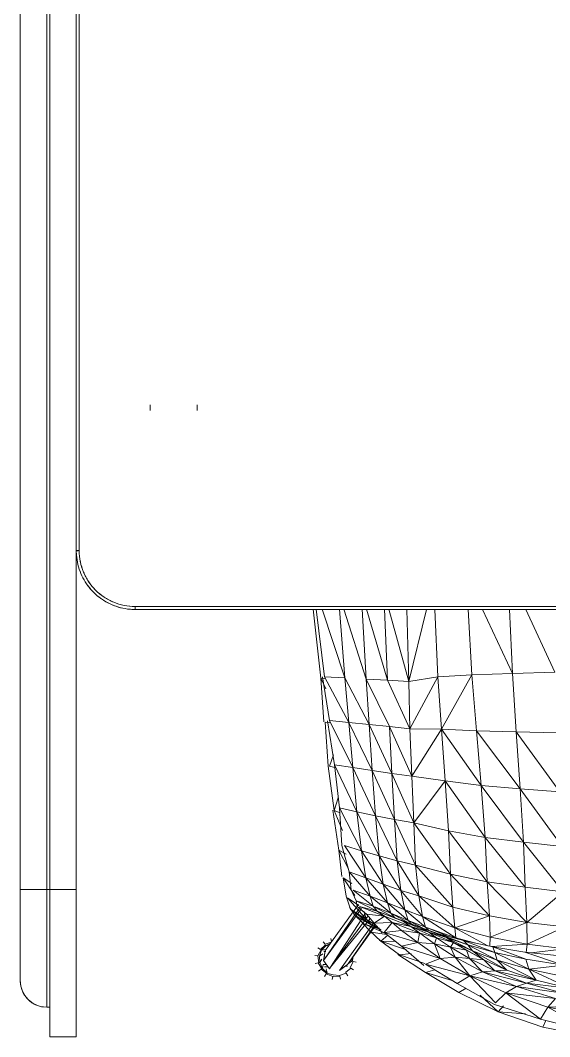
# Model space of a CAD drawing. Header units: millimetres. Extents: x 155927 to 295199, y -4084 to 97293.
# Drawn here: x 199745 to 200105, y 24502 to 25192 of the extents above; entities that cross this region are included whole.
import ezdxf

# ---------------------------------------------------------------- set-up
doc = ezdxf.new("R2010")
doc.units = ezdxf.units.MM
doc.header["$MEASUREMENT"] = 0
doc.layers.get('0').update_dxf_attribs({"linetype": 'CONTINUOUS'})
doc.layers.add('G-IMPT', color=8, linetype='CONTINUOUS', lineweight=9)

# ---------------------------------------------------------------- blocks, each defined once
blk = doc.blocks.new('OLA high stool - Kin high stool_dwg_KIN602 - GLIDES-V487-Level 2')
at = {"layer": 'G-IMPT'}
for p, q in [((-8.01, -7.636), (-8.025, -7.558)), ((-8.322, -7.828), (-8.389, -7.783)), ((-8.322, -7.828), (-8.38, -8.002)), ((-8.185, -7.701), (-8.306, -7.84)), ((-8.185, -7.701), (-8.229, -7.634)), ((-8.01, -7.636), (-8.175, -7.718)), ((-8.133, -7.86), (-8.13, -7.788)), ((-8.13, -7.788), (-8.122, -7.846)), ((-8.004, -7.676), (-8.062, -7.763)), ((-7.893, -7.648), (-8.007, -7.656)), ((-8.004, -7.676), (-7.936, -7.679)), ((-8.4, -7.998), (-8.48, -7.981)), ((-8.4, -7.998), (-8.407, -8.184)), ((-8.38, -8.002), (-8.367, -8.178)), ((-8.488, -8.199), (-8.407, -8.184)), ((-8.342, -8.359), (-8.413, -8.404)), ((-8.407, -8.184), (-8.342, -8.359)), ((-8.325, -8.349), (-8.367, -8.178)), ((-8.325, -8.349), (-8.215, -8.496)), ((-8.308, -8.338), (-8.203, -8.357)), ((-8.308, -8.338), (-8.192, -8.463)), ((-8.153, -8.41), (-8.15, -8.309)), ((-8.087, -8.441), (-8.088, -8.354)), ((-7.738, -8.426), (-7.744, -8.372)), ((-7.705, -8.482), (-7.58, -8.365)), ((-7.705, -8.482), (-7.684, -8.376)), ((-7.705, -8.482), (-7.684, -8.376)), ((-7.684, -8.516), (-7.564, -8.377)), ((-7.58, -8.365), (-7.593, -8.299)), ((-7.58, -8.365), (-7.593, -8.299)), ((-7.58, -8.365), (-7.528, -8.251)), ((-7.547, -8.389), (-7.493, -8.226)), ((-7.547, -8.389), (-7.483, -8.439)), ((-7.47, -8.219), (-7.392, -8.24)), ((-8.215, -8.496), (-8.264, -8.564)), ((-8.203, -8.48), (-8.046, -8.574)), ((-8.192, -8.463), (-8.087, -8.441)), ((-8.192, -8.463), (-8.087, -8.441)), ((-8.192, -8.463), (-8.036, -8.535)), ((-8.046, -8.574), (-8.066, -8.655)), ((-8.041, -8.554), (-7.859, -8.581)), ((-8.036, -8.535), (-7.948, -8.474)), ((-8.036, -8.535), (-7.948, -8.474)), ((-8.036, -8.535), (-7.866, -8.541)), ((-7.866, -8.541), (-7.806, -8.451)), ((-7.866, -8.541), (-7.806, -8.451)), ((-7.866, -8.541), (-7.705, -8.482)), ((-7.859, -8.581), (-7.695, -8.499)), ((-7.859, -8.581), (-7.848, -8.663)), ((-7.684, -8.516), (-7.643, -8.587))]:
    blk.add_line(p, q, dxfattribs=at)
blk = doc.blocks.new('OLA high stool - Kin high stool_dwg_KIN602 - FRAME-V488-Level 2')
at = {"layer": 'G-IMPT'}
for p, q in [((0.191, 0.669), (1.174, 1.373)), ((0.191, 0.669), (1.205, 1.373)), ((0, 0.425), (1.269, 1.344)), ((1.391, 1.242), (0.082, 0.184)), ((0.082, 0.184), (1.455, 1.188)), ((1.531, 1.122), (0.082, 0.184)), ((0.302, 0.026), (1.651, 1.013)), ((0.302, 0.026), (1.689, 0.978)), ((0.566, 0.068), (1.757, 0.931)), ((0, 0.425), (0.155, 0.643)), ((0.156, 0.64), (0.031, 0.465)), ((0.191, 0.669), (0.155, 0.643)), ((0.082, 0.184), (0.046, 0.158)), ((0.046, 0.158), (0.266, 0)), ((0.266, 0), (0.53, 0.043)), ((0.266, 0), (0.302, 0.026)), ((0.529, 0.044), (0.272, 0.004)), ((0.566, 0.068), (0.53, 0.043))]:
    blk.add_line(p, q, dxfattribs=at)
blk = doc.blocks.new('OLA high stool - Kin high stool_dwg_KIN602 - SHELL-V495-Level 2')
at = {"layer": 'G-IMPT'}
for p, q in [((-9.228, -2.432), (-9.447, -1.28)), ((-9.179, -1.159), (-9.228, -2.432)), ((-9.761, -2.567), (-9.994, -1.391)), ((-9.554, -2.632), (-9.859, -1.407)), ((-9.228, -2.432), (-9.807, -1.398)), ((-8.509, -2.746), (-8.727, -1.831)), ((-8.727, -1.831), (-8.584, -3.006)), ((-8.217, -2.942), (-8.727, -1.831)), ((-8.851, -2.028), (-8.584, -3.006)), ((-8.851, -2.028), (-8.675, -3.27)), ((-8.418, -1.967), (-8.217, -2.942)), ((-8.217, -2.942), (-8.107, -2.015)), ((-7.948, -3.023), (-8.107, -2.015)), ((-7.755, -3.048), (-8.107, -2.015)), ((-7.755, -3.048), (-7.864, -2.026)), ((-7.666, -1.978), (-7.773, -2.877)), ((-7.666, -1.978), (-7.542, -2.989)), ((-7.086, -1.982), (-7.542, -2.989)), ((-7.086, -1.982), (-6.965, -2.996)), ((-6.965, -2.996), (-6.148, -2.021)), ((-6.024, -3.041), (-6.148, -2.021)), ((-4.821, -3.087), (-6.148, -2.021)), ((-3.394, -3.173), (-4.935, -2.053)), ((-4.935, -2.053), (-4.821, -3.087)), ((-1.867, -3.277), (-3.471, -2.11)), ((-3.471, -2.11), (-3.394, -3.173)), ((-9.554, -2.632), (-9.228, -2.432)), ((-8.996, -2.227), (-9.228, -2.432)), ((-9.228, -2.432), (-8.843, -3.556)), ((-8.996, -2.227), (-8.675, -3.27)), ((-8.996, -2.227), (-8.843, -3.556)), ((-1.894, -2.177), (-1.867, -3.277)), ((-0.279, -2.244), (-0.307, -3.381)), ((1.403, -3.026), (-0.279, -2.244)), ((-9.584, -2.486), (-9.761, -2.567)), ((-9.351, -3.765), (-9.761, -2.567)), ((-8.843, -3.556), (-9.554, -2.632)), ((-9.161, -3.857), (-9.554, -2.632)), ((-8.509, -2.746), (-8.584, -3.006)), ((-7.973, -3.786), (-8.509, -2.746)), ((-8.509, -2.746), (-8.242, -3.532)), ((-8.217, -2.942), (-8.509, -2.746)), ((-8.509, -2.746), (-8.261, -3.855)), ((-8.217, -2.942), (-7.948, -3.023)), ((-7.973, -3.786), (-8.217, -2.942)), ((-7.767, -3.85), (-8.217, -2.942)), ((-9.406, -3.035), (-9.351, -3.765)), ((-8.675, -3.27), (-8.584, -3.006)), ((-8.584, -3.006), (-8.261, -3.855)), ((-8.584, -3.006), (-8.288, -4.181)), ((-7.616, -3.908), (-7.948, -3.023)), ((-7.948, -3.023), (-7.767, -3.85)), ((-7.542, -2.989), (-7.766, -3.016)), ((-7.616, -3.908), (-7.755, -3.048)), ((-7.542, -2.989), (-7.611, -3.933)), ((-7.542, -2.989), (-7.356, -3.974)), ((-6.965, -2.996), (-7.542, -2.989)), ((-6.965, -2.996), (-7.356, -3.974)), ((-5.876, -4.055), (-6.965, -2.996)), ((-6.965, -2.996), (-6.789, -3.996)), ((-6.024, -3.041), (-6.965, -2.996)), ((-5.876, -4.055), (-6.024, -3.041)), ((-6.024, -3.041), (-4.821, -3.087)), ((-4.691, -4.11), (-6.024, -3.041)), ((-3.306, -4.215), (-4.821, -3.087)), ((-4.821, -3.087), (-4.691, -4.11)), ((-3.394, -3.173), (-4.821, -3.087)), ((-1.84, -4.34), (-3.394, -3.173)), ((-3.394, -3.173), (-3.306, -4.215)), ((-1.867, -3.277), (-3.394, -3.173)), ((-8.843, -3.556), (-8.675, -3.27)), ((-8.675, -3.27), (-8.288, -4.181)), ((-8.675, -3.27), (-8.392, -4.523)), ((-1.84, -4.34), (-1.867, -3.277)), ((-1.867, -3.277), (-0.307, -3.381)), ((-0.307, -3.381), (-0.351, -4.465)), ((-0.307, -3.381), (1.403, -3.459)), ((1.403, -4.185), (-0.307, -3.381)), ((-9.192, -3.616), (-9.351, -3.765)), ((-9.351, -3.765), (-8.835, -4.811)), ((-9.351, -3.765), (-8.906, -4.247)), ((-9.111, -3.837), (-8.843, -3.556)), ((-8.843, -3.556), (-8.392, -4.523)), ((-8.261, -3.855), (-8.242, -3.532)), ((-8.242, -3.532), (-7.973, -3.786)), ((-7.965, -4.146), (-8.242, -3.532)), ((-7.723, -4.452), (-8.242, -3.532)), ((-7.723, -4.452), (-7.973, -3.786)), ((-7.973, -3.786), (-7.767, -3.85)), ((-7.56, -4.571), (-7.973, -3.786)), ((-9.161, -3.857), (-8.6, -4.857)), ((-8.392, -4.523), (-9.111, -3.837)), ((-8.261, -3.855), (-8.288, -4.181)), ((-8.261, -3.855), (-7.965, -4.146)), ((-8.261, -3.855), (-7.928, -4.528)), ((-7.767, -3.85), (-7.616, -3.908)), ((-7.56, -4.571), (-7.767, -3.85)), ((-7.446, -4.693), (-7.767, -3.85)), ((-7.446, -4.693), (-7.616, -3.908)), ((-7.599, -3.989), (-7.356, -3.974)), ((-7.107, -4.917), (-7.588, -4.04)), ((-7.356, -3.974), (-6.789, -3.996)), ((-7.356, -3.974), (-7.107, -4.917)), ((-6.789, -3.996), (-7.107, -4.917)), ((-6.789, -3.996), (-5.876, -4.055)), ((-6.553, -4.971), (-6.789, -3.996)), ((-5.677, -5.041), (-6.789, -3.996)), ((-5.876, -4.055), (-4.691, -4.11)), ((-4.514, -5.093), (-5.876, -4.055)), ((-5.876, -4.055), (-5.677, -5.041)), ((-8.288, -4.181), (-8.392, -4.523)), ((-8.288, -4.181), (-7.928, -4.528)), ((-8.288, -4.181), (-7.891, -4.911)), ((-7.928, -4.528), (-7.965, -4.146)), ((-7.965, -4.146), (-7.723, -4.452)), ((-7.708, -4.611), (-7.965, -4.146)), ((-7.498, -4.96), (-7.965, -4.146)), ((-4.691, -4.11), (-3.306, -4.215)), ((-3.184, -5.181), (-4.691, -4.11)), ((-4.691, -4.11), (-4.514, -5.093)), ((-3.306, -4.215), (-1.84, -4.34)), ((-3.184, -5.181), (-3.306, -4.215)), ((-1.796, -5.28), (-3.306, -4.215)), ((-1.84, -4.34), (-0.351, -4.465)), ((-1.84, -4.34), (-1.796, -5.28)), ((-8.392, -4.523), (-8.6, -4.857)), ((-8.392, -4.523), (-7.891, -4.911)), ((-8.392, -4.523), (-7.926, -5.311)), ((-8.078, -5.701), (-8.392, -4.523)), ((-7.891, -4.911), (-7.928, -4.528)), ((-7.623, -5.036), (-7.928, -4.528)), ((-7.928, -4.528), (-7.708, -4.611)), ((-7.723, -4.452), (-7.56, -4.571)), ((-7.498, -4.96), (-7.723, -4.452)), ((-7.365, -5.145), (-7.723, -4.452)), ((-7.623, -5.036), (-7.708, -4.611)), ((-7.498, -4.96), (-7.708, -4.611)), ((-7.365, -5.145), (-7.56, -4.571)), ((-7.265, -5.354), (-7.56, -4.571)), ((-7.446, -4.693), (-7.56, -4.571)), ((-7.379, -4.891), (-7.518, -4.358)), ((-7.379, -4.891), (-7.473, -4.568)), ((-0.351, -4.465), (-1.796, -5.28)), ((-0.351, -4.465), (-0.398, -5.372)), ((1.403, -4.564), (-0.351, -4.465)), ((-8.835, -4.811), (-8.72, -4.618)), ((-8.835, -4.811), (-8.303, -5.701)), ((-8.6, -4.857), (-8.078, -5.701)), ((-7.265, -5.354), (-7.446, -4.693)), ((-8.515, -4.995), (-8.303, -5.701)), ((-7.926, -5.311), (-7.891, -4.911)), ((-7.533, -5.461), (-7.891, -4.911)), ((-7.891, -4.911), (-7.623, -5.036)), ((-7.623, -5.036), (-7.498, -4.96)), ((-7.533, -5.461), (-7.623, -5.036)), ((-7.623, -5.036), (-7.377, -5.411)), ((-7.377, -5.411), (-7.498, -4.96)), ((-7.498, -4.96), (-7.365, -5.145)), ((-7.498, -4.96), (-7.222, -5.62)), ((-7.092, -5.701), (-7.379, -4.891)), ((-6.802, -5.788), (-7.379, -4.891)), ((-7.107, -4.917), (-7.379, -4.891)), ((-7.365, -5.145), (-7.265, -5.354)), ((-7.104, -5.833), (-7.365, -5.145)), ((-7.365, -5.145), (-7.222, -5.62)), ((-7.092, -5.701), (-7.327, -5.127)), ((-6.802, -5.788), (-7.107, -4.917)), ((-6.258, -5.888), (-7.107, -4.917)), ((-6.553, -4.971), (-7.107, -4.917)), ((-5.433, -5.973), (-6.553, -4.971)), ((-6.553, -4.971), (-6.258, -5.888)), ((-5.677, -5.041), (-6.553, -4.971)), ((-5.433, -5.973), (-5.677, -5.041)), ((-5.677, -5.041), (-4.514, -5.093)), ((-4.306, -6.017), (-5.677, -5.041)), ((-4.514, -5.093), (-3.184, -5.181)), ((-4.514, -5.093), (-4.306, -6.017)), ((-8.078, -5.701), (-7.926, -5.311)), ((-7.926, -5.311), (-7.533, -5.461)), ((-7.926, -5.311), (-7.504, -5.91)), ((-7.602, -6.35), (-7.926, -5.311)), ((-7.533, -5.461), (-7.377, -5.411)), ((-7.222, -5.62), (-7.377, -5.411)), ((-7.377, -5.411), (-7.071, -6.094)), ((-7.377, -5.411), (-7.248, -5.861)), ((-7.104, -5.833), (-7.265, -5.354)), ((-3.184, -5.181), (-4.306, -6.017)), ((-3.184, -5.181), (-3.057, -6.07)), ((-1.796, -5.28), (-3.184, -5.181)), ((-1.796, -5.28), (-3.057, -6.07)), ((-1.786, -6.121), (-1.796, -5.28)), ((-0.398, -5.372), (-1.796, -5.28)), ((-0.398, -5.372), (-1.786, -6.121)), ((-0.398, -5.372), (-0.525, -6.154)), ((1.403, -5.456), (-0.398, -5.372)), ((-8.303, -5.701), (-8.228, -5.458)), ((-8.303, -5.701), (-7.822, -6.442)), ((-7.504, -5.91), (-7.533, -5.461)), ((-7.248, -5.861), (-7.533, -5.461)), ((-7.071, -6.094), (-7.222, -5.62)), ((-7.104, -5.833), (-7.222, -5.62)), ((-7.222, -5.62), (-6.931, -6.309)), ((-7.092, -5.701), (-7.178, -5.612)), ((-6.913, -6.172), (-7.092, -5.701)), ((-7.092, -5.701), (-6.802, -5.788)), ((-6.632, -6.261), (-7.092, -5.701)), ((1.403, -5.682), (-0.525, -6.154)), ((-7.602, -6.35), (-8.113, -5.749)), ((-8.065, -5.719), (-7.829, -6.402)), ((-7.504, -5.91), (-7.602, -6.35)), ((-7.504, -5.91), (-7.256, -5.863)), ((-7.23, -6.813), (-7.504, -5.91)), ((-7.176, -6.343), (-7.504, -5.91)), ((-7.176, -6.343), (-7.248, -5.861)), ((-7.248, -5.861), (-7.071, -6.094)), ((-7.248, -5.861), (-6.969, -6.594)), ((-6.913, -6.172), (-7.141, -5.721)), ((-6.931, -6.309), (-7.104, -5.833)), ((-6.839, -6.521), (-7.104, -5.833)), ((-6.632, -6.261), (-6.802, -5.788)), ((-6.802, -5.788), (-6.258, -5.888)), ((-6.107, -6.368), (-6.802, -5.788)), ((-6.258, -5.888), (-5.433, -5.973)), ((-5.315, -6.465), (-6.258, -5.888)), ((-6.258, -5.888), (-6.107, -6.368)), ((-5.433, -5.973), (-4.306, -6.017)), ((-5.315, -6.465), (-5.433, -5.973)), ((-4.213, -6.533), (-5.433, -5.973)), ((-7.791, -6.092), (-7.829, -6.402)), ((-7.701, -6.215), (-7.461, -6.9)), ((-6.969, -6.594), (-7.071, -6.094)), ((-7.071, -6.094), (-6.931, -6.309)), ((-6.793, -6.801), (-7.071, -6.094)), ((-7.019, -6.067), (-6.913, -6.172)), ((-6.714, -6.635), (-7.004, -6.109)), ((-6.714, -6.635), (-6.913, -6.172)), ((-6.913, -6.172), (-6.632, -6.261)), ((-6.444, -6.724), (-6.913, -6.172)), ((-2.981, -6.602), (-4.306, -6.017)), ((-4.306, -6.017), (-4.213, -6.533)), ((-3.057, -6.07), (-4.306, -6.017)), ((-1.731, -6.668), (-3.057, -6.07)), ((-3.057, -6.07), (-2.981, -6.602)), ((-1.786, -6.121), (-3.057, -6.07)), ((-1.731, -6.668), (-1.786, -6.121)), ((-0.525, -6.154), (-1.786, -6.121)), ((-1.786, -6.121), (-0.493, -6.722)), ((-0.525, -6.154), (1.403, -6.204)), ((1.404, -6.684), (-0.525, -6.154)), ((-0.525, -6.154), (-0.493, -6.722)), ((-7.435, -6.933), (-7.829, -6.402)), ((-7.23, -6.813), (-7.602, -6.35)), ((-7.461, -6.9), (-7.47, -6.514)), ((-7.23, -6.813), (-7.176, -6.343)), ((-6.969, -6.594), (-7.176, -6.343)), ((-6.839, -6.521), (-6.952, -6.25)), ((-6.662, -7.001), (-6.931, -6.309)), ((-6.839, -6.521), (-6.931, -6.309)), ((-6.444, -6.724), (-6.632, -6.261)), ((-6.632, -6.261), (-6.107, -6.368)), ((-5.94, -6.838), (-6.632, -6.261)), ((-5.185, -6.947), (-6.107, -6.368)), ((-6.107, -6.368), (-5.94, -6.838)), ((-5.315, -6.465), (-6.107, -6.368)), ((-5.185, -6.947), (-5.315, -6.465)), ((-5.315, -6.465), (-4.213, -6.533)), ((-4.111, -7.04), (-5.315, -6.465)), ((-7.461, -6.9), (-7.309, -6.714)), ((-7.287, -6.741), (-7.228, -7.164)), ((-7.256, -6.78), (-7.002, -7.356)), ((-6.969, -6.594), (-7.23, -6.813)), ((-6.985, -7.081), (-6.969, -6.594)), ((-6.793, -6.801), (-6.969, -6.594)), ((-6.662, -7.001), (-6.839, -6.521)), ((-6.839, -6.521), (-6.714, -6.635)), ((-6.554, -7.058), (-6.839, -6.521)), ((-6.259, -7.187), (-6.714, -6.635)), ((-6.714, -6.635), (-6.547, -7.058)), ((-6.444, -6.724), (-6.714, -6.635)), ((-6.259, -7.187), (-6.444, -6.724)), ((-5.769, -7.303), (-6.444, -6.724)), ((-5.94, -6.838), (-6.444, -6.724)), ((-2.904, -7.127), (-4.213, -6.533)), ((-4.213, -6.533), (-4.111, -7.04)), ((-2.981, -6.602), (-4.213, -6.533)), ((-2.981, -6.602), (-1.731, -6.668)), ((-1.677, -7.211), (-2.981, -6.602)), ((-2.981, -6.602), (-2.904, -7.127)), ((-1.677, -7.211), (-1.731, -6.668)), ((-0.461, -7.289), (-1.731, -6.668)), ((1.404, -7.281), (-0.493, -6.722)), ((-0.493, -6.722), (-0.461, -7.289)), ((1.404, -6.8), (-0.493, -6.722)), ((-7.461, -6.9), (-7.191, -7.198)), ((-7.013, -7.058), (-7.247, -6.867)), ((-7.028, -7.157), (-7.161, -6.888)), ((-7.15, -6.902), (-7.002, -7.356)), ((-7.15, -6.902), (-6.783, -7.59)), ((-7.15, -6.902), (-7.028, -7.157)), ((-7.12, -6.933), (-7.073, -7.046)), ((-7.072, -6.985), (-6.884, -7.283)), ((-6.793, -6.801), (-6.985, -7.081)), ((-6.741, -7.285), (-6.793, -6.801)), ((-6.538, -7.471), (-6.793, -6.801)), ((-6.662, -7.001), (-6.793, -6.801)), ((-6.538, -7.471), (-6.662, -7.001)), ((-6.386, -7.561), (-6.662, -7.001)), ((-6.529, -7.104), (-6.662, -7.001)), ((-5.047, -7.421), (-5.94, -6.838)), ((-5.94, -6.838), (-5.769, -7.303)), ((-5.185, -6.947), (-5.94, -6.838)), ((-5.047, -7.421), (-5.185, -6.947)), ((-4.005, -7.539), (-5.185, -6.947)), ((-4.111, -7.04), (-5.185, -6.947)), ((-2.824, -7.646), (-4.111, -7.04)), ((-4.111, -7.04), (-4.005, -7.539)), ((-2.904, -7.127), (-4.111, -7.04)), ((-6.962, -7.409), (-7.228, -7.164)), ((-7.028, -7.157), (-6.783, -7.59)), ((-6.884, -7.283), (-7.002, -7.179)), ((-6.884, -7.283), (-7.001, -7.063)), ((-6.741, -7.285), (-6.985, -7.081)), ((-6.981, -7.219), (-6.612, -7.712)), ((-6.612, -7.712), (-6.884, -7.283)), ((-6.884, -7.283), (-6.308, -7.795)), ((-6.884, -7.283), (-6.668, -7.352)), ((-6.54, -7.529), (-6.741, -7.285)), ((-6.386, -7.561), (-6.529, -7.104)), ((-6.103, -7.637), (-6.529, -7.104)), ((-6.259, -7.187), (-6.529, -7.104)), ((-6.103, -7.637), (-6.259, -7.187)), ((-5.61, -7.748), (-6.259, -7.187)), ((-5.769, -7.303), (-6.259, -7.187)), ((-4.91, -7.869), (-5.769, -7.303)), ((-5.769, -7.303), (-5.61, -7.748)), ((-5.047, -7.421), (-5.769, -7.303)), ((-1.622, -7.753), (-2.904, -7.127)), ((-2.904, -7.127), (-2.824, -7.646)), ((-1.677, -7.211), (-2.904, -7.127)), ((-0.428, -7.859), (-1.677, -7.211)), ((-1.677, -7.211), (-1.622, -7.753)), ((-0.461, -7.289), (-1.677, -7.211)), ((1.404, -7.887), (-0.461, -7.289)), ((1.404, -7.396), (-0.461, -7.289)), ((-6.74, -7.626), (-7.002, -7.356)), ((-6.56, -7.738), (-6.783, -7.59)), ((-6.386, -7.561), (-6.54, -7.529)), ((-6.512, -7.486), (-6.308, -7.795)), ((-6.095, -7.695), (-6.386, -7.561)), ((-6.246, -7.599), (-5.773, -7.908)), ((-4.91, -7.869), (-5.047, -7.421)), ((-3.9, -8.007), (-5.047, -7.421)), ((-4.005, -7.539), (-5.047, -7.421)), ((-4.005, -7.539), (-2.824, -7.646)), ((-2.748, -8.137), (-4.005, -7.539)), ((-4.005, -7.539), (-3.9, -8.007)), ((-6.26, -7.828), (-6.612, -7.712)), ((-5.773, -7.908), (-6.26, -7.828)), ((-5.61, -7.748), (-6.095, -7.695)), ((-5.773, -7.908), (-5.92, -7.678)), ((-4.908, -7.939), (-5.61, -7.748)), ((-5.528, -7.763), (-5.031, -8.022)), ((-5.141, -7.829), (-5.031, -8.022)), ((-1.571, -8.269), (-2.824, -7.646)), ((-2.824, -7.646), (-2.748, -8.137)), ((-1.622, -7.753), (-2.824, -7.646)), ((-0.397, -8.403), (-1.622, -7.753)), ((-1.622, -7.753), (-1.571, -8.269)), ((-0.428, -7.859), (-1.622, -7.753)), ((1.404, -8.471), (-0.428, -7.859)), ((-0.428, -7.859), (-0.397, -8.403)), ((1.404, -8.002), (-0.428, -7.859)), ((-5.733, -7.939), (-5.031, -8.022)), ((-3.961, -8.18), (-5.031, -8.022)), ((-3.9, -8.007), (-4.908, -7.939)), ((-4.505, -7.925), (-3.975, -8.149)), ((-3.975, -8.149), (-4.038, -7.988)), ((-3.975, -8.149), (-3.638, -8.037)), ((-3.975, -8.149), (-2.784, -8.306)), ((-3.9, -8.007), (-2.748, -8.137)), ((-2.792, -8.269), (-2.827, -8.128)), ((-2.748, -8.137), (-1.576, -8.326)), ((-2.792, -8.269), (-2.483, -8.167)), ((-2.784, -8.306), (-1.609, -8.385)), ((-1.628, -8.262), (-1.609, -8.385)), ((-1.571, -8.269), (-0.404, -8.462)), ((-0.723, -8.366), (-0.434, -8.506)), ((-0.434, -8.506), (-0.441, -8.398)), ((-0.397, -8.403), (1.404, -8.628)), ((-0.434, -8.506), (-1.605, -8.425)), ((-0.434, -8.506), (1.404, -8.713))]:
    blk.add_line(p, q, dxfattribs=at)

msp = doc.modelspace()

# ---------------------------------------------------------------- linework, layer by layer
at = {"layer": 'G-IMPT'}
for p, q in [((199745.01, 25782.12), (199745.01, 24602.12)), ((199833.15, 24931.12), (199833.15, 24927.34)), ((199865.15, 24927.34), (199865.15, 24931.12)), ((199785.01, 24832.12), (199783.01, 24832.12)), ((199783.01, 24832.12), (199785.01, 24832.12)), ((199784.3, 24831.96), (199783.01, 24831.96)), ((199783.01, 24831.96), (199784.3, 24831.96)), ((199823.01, 24794.12), (199823.01, 24792.12)), ((199823.01, 24792.12), (199823.01, 24794.12)), ((199823.01, 24792.12), (201143.01, 24792.12)), ((199745.01, 24602.12), (199763.01, 24602.12)), ((199763.01, 24602.12), (199745.01, 24602.12)), ((199763.01, 24522.12), (199763.01, 24602.12)), ((199763.01, 24602.12), (199763.01, 24522.12)), ((199765.01, 24602.12), (199765.01, 24502.12)), ((199765.01, 24502.12), (199765.01, 24602.12)), ((199783.01, 24502.12), (199783.01, 24602.12)), ((199783.01, 24602.12), (199783.01, 24502.12)), ((199763.01, 24522.12), (199765.01, 24522.12)), ((199765.01, 24502.12), (199783.01, 24502.12))]:
    msp.add_line(p, q, dxfattribs=at)
at = {"layer": 'G-IMPT', "flags": 128}
for points in [[(199745.01, 25782.12), (199745.01, 25487.12), (199745.01, 25192.12), (199745.01, 24897.12), (199745.01, 24602.12)], [(199745.01, 24602.12), (199745.01, 24897.12), (199745.01, 25192.12), (199745.01, 25487.12), (199745.01, 25782.12)], [(199763.01, 24602.12), (199763.01, 24897.12), (199763.01, 25192.12), (199763.01, 25487.12), (199763.01, 25782.12)], [(199763.01, 25782.12), (199763.01, 25487.12), (199763.01, 25192.12), (199763.01, 24897.12), (199763.01, 24602.12)], [(199765.01, 25782.12), (199765.01, 25487.12), (199765.01, 25192.12), (199765.01, 24897.12), (199765.01, 24602.12)], [(199765.01, 24602.12), (199765.01, 24897.12), (199765.01, 25192.12), (199765.01, 25487.12), (199765.01, 25782.12)], [(199783.01, 24602.12), (199783.01, 24897.12), (199783.01, 25192.12), (199783.01, 25487.12), (199783.01, 25782.12)], [(199783.01, 25782.12), (199783.01, 25487.12), (199783.01, 25192.12), (199783.01, 24897.12), (199783.01, 24602.12)], [(199785.01, 24832.12), (199785.01, 25012.12), (199785.01, 25192.12), (199785.01, 25372.12), (199785.01, 25552.12)], [(199785.01, 25552.12), (199785.01, 25372.12), (199785.01, 25192.12), (199785.01, 25012.12), (199785.01, 24832.12)], [(199783.01, 24832.12), (199783.05, 24830.52), (199783.14, 24828.92), (199783.3, 24827.33), (199783.53, 24825.75), (199783.81, 24824.17), (199784.16, 24822.61), (199784.57, 24821.06), (199785.05, 24819.54), (199785.58, 24818.03), (199786.17, 24816.54), (199786.82, 24815.08), (199787.54, 24813.65), (199788.3, 24812.24), (199789.12, 24810.87), (199790, 24809.53), (199790.93, 24808.23), (199791.91, 24806.97), (199792.94, 24805.74), (199794.02, 24804.56), (199795.15, 24803.42), (199796.32, 24802.33), (199797.53, 24801.29), (199798.78, 24800.29), (199800.07, 24799.35), (199801.4, 24798.46), (199802.77, 24797.62), (199804.16, 24796.84), (199805.59, 24796.12), (199807.04, 24795.45), (199808.52, 24794.84), (199810.02, 24794.29), (199811.55, 24793.8), (199813.09, 24793.37), (199814.65, 24793), (199816.22, 24792.7), (199817.8, 24792.46), (199819.39, 24792.28), (199820.98, 24792.17), (199822.58, 24792.12), (199823.01, 24792.12)], [(201143.01, 24794.12), (200813.01, 24794.12), (200483.01, 24794.12), (200153.01, 24794.12), (199823.01, 24794.12)], [(199823.01, 24794.12), (200153.01, 24794.12), (200483.01, 24794.12), (200813.01, 24794.12), (201143.01, 24794.12)], [(199823.01, 24792.12), (200153.01, 24792.12), (200483.01, 24792.12), (200813.01, 24792.12), (201143.01, 24792.12)], [(201143.01, 24792.12), (200813.01, 24792.12), (200483.01, 24792.12), (200153.01, 24792.12), (199823.01, 24792.12)], [(199763.01, 24602.12), (199763.51, 24602.12), (199764.01, 24602.12), (199764.51, 24602.12), (199765.01, 24602.12)], [(199765.01, 24602.12), (199764.51, 24602.12), (199764.01, 24602.12), (199763.51, 24602.12), (199763.01, 24602.12)], [(199783.01, 24602.12), (199778.51, 24602.12), (199774.01, 24602.12), (199769.51, 24602.12), (199765.01, 24602.12)], [(199765.01, 24602.12), (199769.51, 24602.12), (199774.01, 24602.12), (199778.51, 24602.12), (199783.01, 24602.12)], [(199745.01, 24558.28), (199745.01, 24582.58), (199745.01, 24580.24), (199745.01, 24577.94), (199745.01, 24575.67), (199745.01, 24573.45), (199745.01, 24571.28), (199745.01, 24569.74)], [(199745.01, 24569.74), (199745.01, 24571.88), (199745.01, 24574.07), (199745.01, 24576.3), (199745.01, 24578.39)], [(199745.01, 24558.28), (199745.01, 24543.28), (199745.01, 24544.11), (199745.01, 24545.03), (199745.01, 24546.04), (199745.01, 24547.15), (199745.01, 24548.34), (199745.01, 24549.25)], [(199745.01, 24549.25), (199745.01, 24547.99), (199745.01, 24546.83), (199745.01, 24545.75), (199745.01, 24544.76), (199745.01, 24543.87), (199745.01, 24543.28)], [(199749.14, 24528.65), (199748.69, 24529.21), (199748.27, 24529.8), (199747.87, 24530.39), (199747.49, 24531.01), (199747.14, 24531.64), (199746.81, 24532.28), (199746.51, 24532.93), (199746.24, 24533.6), (199745.99, 24534.27), (199745.77, 24534.96), (199745.58, 24535.65), (199745.41, 24536.35), (199745.28, 24537.06), (199745.17, 24537.77), (199745.09, 24538.49), (199745.04, 24539.21), (199745.02, 24539.92), (199745.01, 24540.12)], [(199755.35, 24523.83), (199754.7, 24524.15), (199754.07, 24524.5), (199753.45, 24524.87), (199752.85, 24525.26), (199752.27, 24525.68), (199751.7, 24526.12), (199751.15, 24526.59), (199750.61, 24527.07)], [(199760.7, 24522.27), (199760.15, 24522.35), (199759.44, 24522.48), (199758.74, 24522.63), (199758.04, 24522.82)], [(199763.01, 24522.12), (199763.51, 24522.12), (199764.01, 24522.12), (199764.51, 24522.12), (199765.01, 24522.12)], [(199765.01, 24522.12), (199764.51, 24522.12), (199764.01, 24522.12), (199763.51, 24522.12), (199763.01, 24522.12)], [(199763.01, 24522.12), (199763.51, 24522.12), (199764.01, 24522.12), (199764.51, 24522.12), (199765.01, 24522.12)], [(199765.01, 24522.12), (199764.51, 24522.12), (199764.01, 24522.12), (199763.51, 24522.12), (199763.01, 24522.12)], [(199783.01, 24502.12), (199778.51, 24502.12), (199774.01, 24502.12), (199769.51, 24502.12), (199765.01, 24502.12)], [(199765.01, 24502.12), (199769.51, 24502.12), (199774.01, 24502.12), (199778.51, 24502.12), (199783.01, 24502.12)]]:
    msp.add_lwpolyline(points, dxfattribs=at)
at = {"layer": 'G-IMPT'}
for centre, radius, start, end in [((199823.01, 24832.12), 40, 180, 186.2369), ((199823.01, 24832.12), 40, 180, 186.2369), ((199823.01, 24832.12), 40, 180, 186.2369), ((199823.01, 24832.12), 40, 180, 186.2369), ((199823.01, 24832.12), 40, 193.61388, 212.16077), ((199823.01, 24832.12), 40, 193.61388, 212.16077), ((199823.01, 24832.12), 40, 193.61388, 212.16077), ((199823.01, 24832.12), 40, 193.61388, 212.16077), ((199823.01, 24832.12), 40, 215.80718, 234.19282), ((199823.01, 24832.12), 40, 215.80718, 234.19282), ((199823.01, 24832.12), 40, 215.80718, 234.19282), ((199823.01, 24832.12), 40, 215.80718, 234.19282), ((199823.01, 24832.12), 40, 237.83923, 256.38612), ((199823.01, 24832.12), 40, 237.83923, 256.38612), ((199823.01, 24832.12), 40, 237.83923, 256.38612), ((199823.01, 24832.12), 40, 237.83923, 256.38612), ((199823.01, 24832.12), 40, 263.7631, 270), ((199823.01, 24832.12), 40, 263.7631, 270), ((199823.01, 24832.12), 40, 263.7631, 270), ((199823.01, 24832.12), 40, 263.7631, 270), ((199763.01, 24540.12), 18, 180, 270), ((199763.01, 24540.12), 18, 180, 247.5), ((199763.01, 24540.12), 18, 180, 270), ((199763.01, 24540.12), 18, 180, 247.5)]:
    msp.add_arc(centre, radius, start, end, dxfattribs=at)
for points in [[(199823.01, 24794.12), (199818.04, 24794.12), (199808.1, 24796.1), (199795.44, 24804.55), (199787, 24817.2), (199785.02, 24827.14), (199785.01, 24832.12)], [(199745.01, 24602.12), (199745.01, 24594), (199745.01, 24577.78), (199745.01, 24557.13), (199745.01, 24543.35), (199745.01, 24540.11), (199745.01, 24540.12)], [(199745.01, 24590.02), (199745.01, 24593.99), (199745.01, 24598.01), (199745.01, 24602.12)], [(199745.01, 24578.39), (199745.01, 24582.15), (199745.01, 24586.02), (199745.01, 24590.02)], [(199745.01, 24540.12), (199745.01, 24540.11), (199745.01, 24543.35), (199745.01, 24557.13), (199745.01, 24570.9), (199745.01, 24578.39)]]:
    msp.add_open_spline(points, degree=3, dxfattribs=at)
for points, knots in [([(199785.01, 24832.12), (199785.05, 24829.51), (199785.58, 24824.47), (199787.32, 24818.67), (199789.44, 24814.23), (199791.39, 24810.99), (199793.64, 24807.94), (199796.1, 24805.2), (199798.84, 24802.74), (199801.88, 24800.49), (199805.12, 24798.54), (199809.57, 24796.42), (199815.37, 24794.68), (199820.41, 24794.16), (199823.01, 24794.12)], [0, 0, 0, 0, 0.125, 0.25, 0.3125, 0.375, 0.4375, 0.5, 0.5625, 0.625, 0.6875, 0.75, 0.875, 1, 1, 1, 1]), ([(199745.01, 24578.39), (199745.01, 24574.64), (199745.01, 24567.45), (199745.01, 24558), (199745.01, 24550.23), (199745.01, 24544.48), (199745.01, 24540.91), (199745.01, 24540.12), (199745.01, 24540.12)], [0.2500016, 0.2500016, 0.2500016, 0.2500016, 0.375, 0.5, 0.625, 0.75, 0.875, 1, 1, 1, 1]), ([(199745.01, 24540.12), (199745.01, 24540.12), (199745.01, 24540.91), (199745.01, 24544.48), (199745.01, 24550.23), (199745.01, 24558), (199745.01, 24567.45), (199745.01, 24574.64), (199745.01, 24578.39)], [0, 0, 0, 0, 0.125, 0.25, 0.375, 0.5, 0.625, 0.7499984, 0.7499984, 0.7499984, 0.7499984])]:
    msp.add_open_spline(points, degree=3, knots=knots, dxfattribs=at)

# ---------------------------------------------------------------- block references
at = {"xscale": -25.4, "yscale": 25.4, "zscale": 25.4, "rotation": 270}
for name, p in [('OLA high stool - Kin high stool_dwg_KIN602 - SHELL-V495-Level 2', (200165.1, 24756.58)), ('OLA high stool - Kin high stool_dwg_KIN602 - FRAME-V488-Level 2', (199950.97, 24547.12)), ('OLA high stool - Kin high stool_dwg_KIN602 - GLIDES-V487-Level 2', (200165.1, 24756.58))]:
    msp.add_blockref(name, p, dxfattribs=at)

doc.saveas('drawing.dxf')
